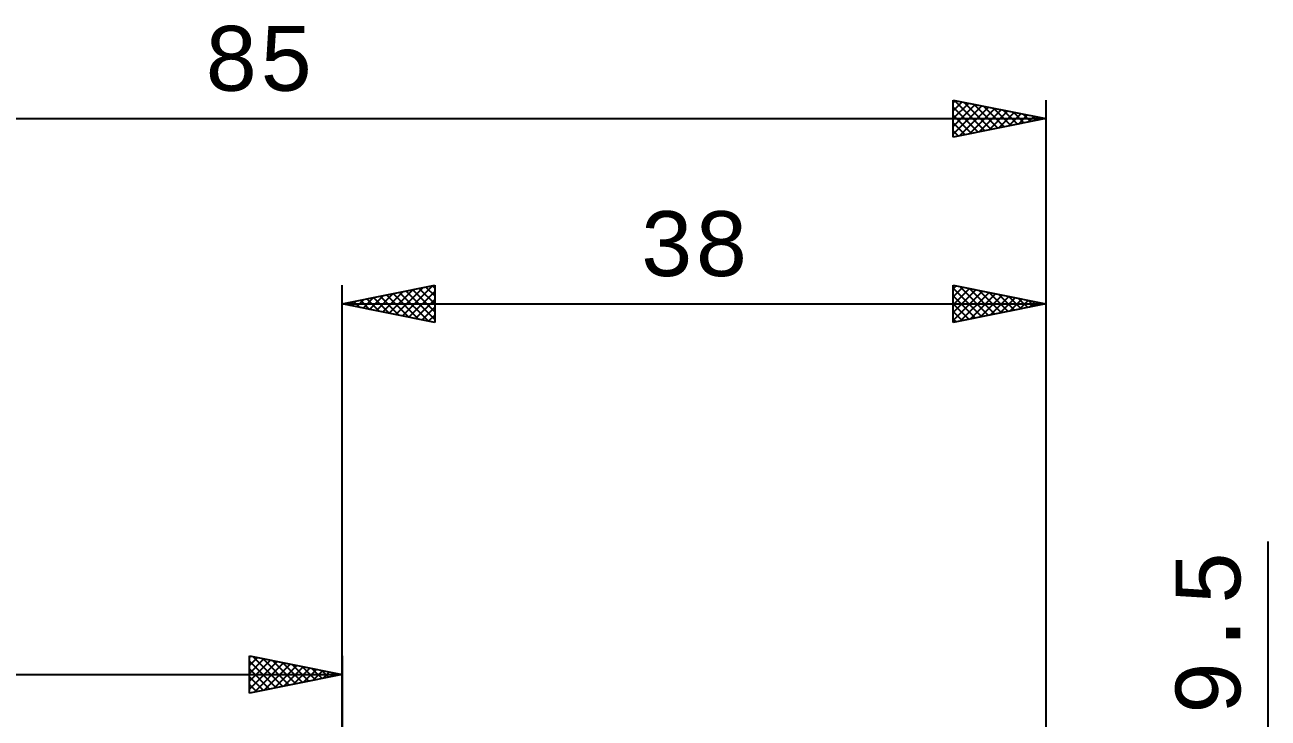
# Model space of a CAD drawing. Header units: millimetres. Extents: x -64 to 56, y -38 to 52.
# Drawn here: x -17.1 to 50, y 14.6 to 52.1 of the extents above; entities that cross this region are included whole.
import ezdxf
from ezdxf.enums import TextEntityAlignment as Align

# ---------------------------------------------------------------- set-up
doc = ezdxf.new("R2010")
doc.units = ezdxf.units.MM
doc.header["$LTSCALE"] = 5.3
doc.layers.add('2', color=7, linetype='CONTINUOUS')
doc.layers.add('SK2', color=7, linetype='CONTINUOUS')
doc.styles.get("Standard").update_dxf_attribs({"font": 'Monospac821 BT'})

msp = doc.modelspace()

# ---------------------------------------------------------------- linework, layer by layer
at = {"layer": '2', "color": 7, "linetype": 'CONTINUOUS', "lineweight": 25}
for p, q in [((0, 0), (0, 38)), ((0, 37), (5, 38)), ((2.195, 36.561), (3.293, 37.659)), ((2.549, 36.49), (3.824, 37.765)), ((2.903, 36.419), (4.354, 37.871)), ((3.108, 37.622), (4.662, 36.068)), ((3.256, 36.349), (4.884, 37.977)), ((3.461, 37.692), (5, 36.154)), ((3.61, 36.278), (5, 37.668)), ((3.815, 37.763), (5, 36.578)), ((4.168, 37.834), (5, 37.002)), ((4.522, 37.904), (5, 37.426)), ((4.876, 37.975), (5, 37.851)), ((5, 38), (5, 36)), ((33, 36), (33, 38)), ((33, 38), (38, 37)), ((33, 37.805), (33.163, 37.967)), ((33, 37.381), (33.516, 37.897)), ((33, 37.852), (34.543, 36.309)), ((33, 36.956), (33.87, 37.826)), ((33, 36.532), (34.223, 37.755)), ((33, 36.108), (34.577, 37.685)), ((33.346, 37.931), (34.897, 36.379)), ((33.395, 36.079), (34.93, 37.614)), ((33.876, 37.825), (35.251, 36.45)), ((34.406, 37.719), (35.604, 36.521)), ((34.937, 37.613), (35.958, 36.591)), ((38, 38), (38, 4.75)), ((0, 37), (38, 37)), ((5, 36), (0, 37)), ((0.074, 36.985), (0.111, 37.022)), ((0.279, 37.056), (0.419, 36.916)), ((0.428, 36.914), (0.642, 37.128)), ((0.633, 37.127), (0.949, 36.81)), ((0.781, 36.844), (1.172, 37.234)), ((0.987, 37.197), (1.48, 36.704)), ((1.135, 36.773), (1.702, 37.34)), ((1.34, 37.268), (2.01, 36.598)), ((1.488, 36.702), (2.233, 37.446)), ((1.694, 37.339), (2.54, 36.492)), ((1.842, 36.632), (2.763, 37.553)), ((2.047, 37.409), (3.071, 36.386)), ((2.401, 37.48), (3.601, 36.28)), ((2.754, 37.551), (4.131, 36.174)), ((3.963, 36.207), (5, 37.244)), ((33, 37.428), (34.19, 36.238)), ((33, 37.004), (33.836, 36.167)), ((38, 37), (33, 36)), ((33.926, 36.185), (35.284, 37.543)), ((34.456, 36.291), (35.637, 37.472)), ((34.986, 36.397), (35.991, 37.402)), ((35.467, 37.507), (36.311, 36.662)), ((35.517, 36.503), (36.345, 37.331)), ((35.997, 37.401), (36.665, 36.733)), ((36.047, 36.609), (36.698, 37.26)), ((36.527, 37.294), (37.018, 36.804)), ((36.577, 36.715), (37.052, 37.19)), ((37.058, 37.188), (37.372, 36.874)), ((37.108, 36.822), (37.405, 37.119)), ((37.588, 37.082), (37.725, 36.945)), ((37.638, 36.928), (37.759, 37.048)), ((4.317, 36.137), (5, 36.82)), ((4.67, 36.066), (5, 36.396)), ((33, 36.579), (33.483, 36.097)), ((33, 36.155), (33.129, 36.026)), ((50, -11.75), (50, 24.175))]:
    msp.add_line(p, q, dxfattribs=at)
at = {"layer": 'SK2', "color": 7, "linetype": 'CONTINUOUS', "lineweight": 25}
for p, q in [((33, 46), (33, 48)), ((33, 48), (38, 47)), ((33, 47.849), (33.126, 47.975)), ((33, 47.425), (33.479, 47.904)), ((33, 47.001), (33.833, 47.833)), ((33, 46.576), (34.186, 47.763)), ((33, 46.152), (34.54, 47.692)), ((33.043, 47.991), (34.695, 46.339)), ((33.573, 47.885), (35.049, 46.41)), ((34.104, 47.779), (35.403, 46.48)), ((34.634, 47.673), (35.756, 46.551)), ((38, 48), (38, 4.75)), ((-47, 47), (38, 47)), ((33, 47.61), (34.342, 46.268)), ((33, 47.186), (33.988, 46.198)), ((38, 47), (33, 46)), ((33.34, 46.068), (34.893, 47.621)), ((33.87, 46.174), (35.247, 47.551)), ((34.401, 46.28), (35.6, 47.48)), ((34.931, 46.386), (35.954, 47.409)), ((35.164, 47.567), (36.11, 46.622)), ((35.461, 46.492), (36.308, 47.338)), ((35.695, 47.461), (36.463, 46.693)), ((35.992, 46.598), (36.661, 47.268)), ((36.225, 47.355), (36.817, 46.763)), ((36.522, 46.704), (37.015, 47.197)), ((36.755, 47.249), (37.17, 46.834)), ((37.052, 46.81), (37.368, 47.126)), ((37.286, 47.143), (37.524, 46.905)), ((37.583, 46.916), (37.722, 47.056)), ((37.816, 47.037), (37.877, 46.975)), ((33, 46.762), (33.635, 46.127)), ((33, 46.337), (33.281, 46.056)), ((-5, 16), (-5, 18)), ((-5, 18), (0, 17)), ((-5, 17.91), (-4.925, 17.985)), ((-5, 17.486), (-4.572, 17.914)), ((-5, 17.062), (-4.218, 17.844)), ((-5, 16.637), (-3.865, 17.773)), ((-5, 17.728), (-3.56, 16.288)), ((-5, 16.213), (-3.511, 17.702)), ((-4.81, 17.962), (-3.207, 16.359)), ((-4.736, 16.053), (-3.157, 17.631)), ((-4.279, 17.856), (-2.853, 16.429)), ((-4.206, 16.159), (-2.804, 17.561)), ((-3.749, 17.75), (-2.499, 16.5)), ((-3.676, 16.265), (-2.45, 17.49)), ((-3.219, 17.644), (-2.146, 16.571)), ((-2.688, 17.538), (-1.792, 16.642)), ((0, 18), (0, 5)), ((-47, 17), (0, 17)), ((-5, 17.304), (-3.914, 16.217)), ((0, 17), (-5, 16)), ((-5, 16.879), (-4.267, 16.147)), ((-3.145, 16.371), (-2.097, 17.419)), ((-2.615, 16.477), (-1.743, 17.349)), ((-2.158, 17.432), (-1.439, 16.712)), ((-2.085, 16.583), (-1.39, 17.278)), ((-1.628, 17.326), (-1.085, 16.783)), ((-1.554, 16.689), (-1.036, 17.207)), ((-1.097, 17.219), (-0.732, 16.854)), ((-1.024, 16.795), (-0.683, 17.137)), ((-0.567, 17.113), (-0.378, 16.924)), ((-0.494, 16.901), (-0.329, 17.066)), ((-0.037, 17.007), (-0.025, 16.995)), ((-5, 16.455), (-4.621, 16.076)), ((-5, 16.031), (-4.974, 16.005))]:
    msp.add_line(p, q, dxfattribs=at)

# ---------------------------------------------------------------- texts
at = {"layer": '2', "color": 7, "linetype": 'CONTINUOUS', "lineweight": 25}
msp.add_text('38', height=3.5, dxfattribs=at).set_placement((19, 38.5), align=Align.CENTER)
msp.add_text('9.5', height=3.5, rotation=90, dxfattribs=at).set_placement((48.5, 19.238), align=Align.CENTER)
at = {"layer": 'SK2', "color": 7, "linetype": 'CONTINUOUS', "lineweight": 25}
msp.add_text('85', height=3.5, dxfattribs=at).set_placement((-4.5, 48.5), align=Align.CENTER)

doc.saveas('drawing.dxf')
